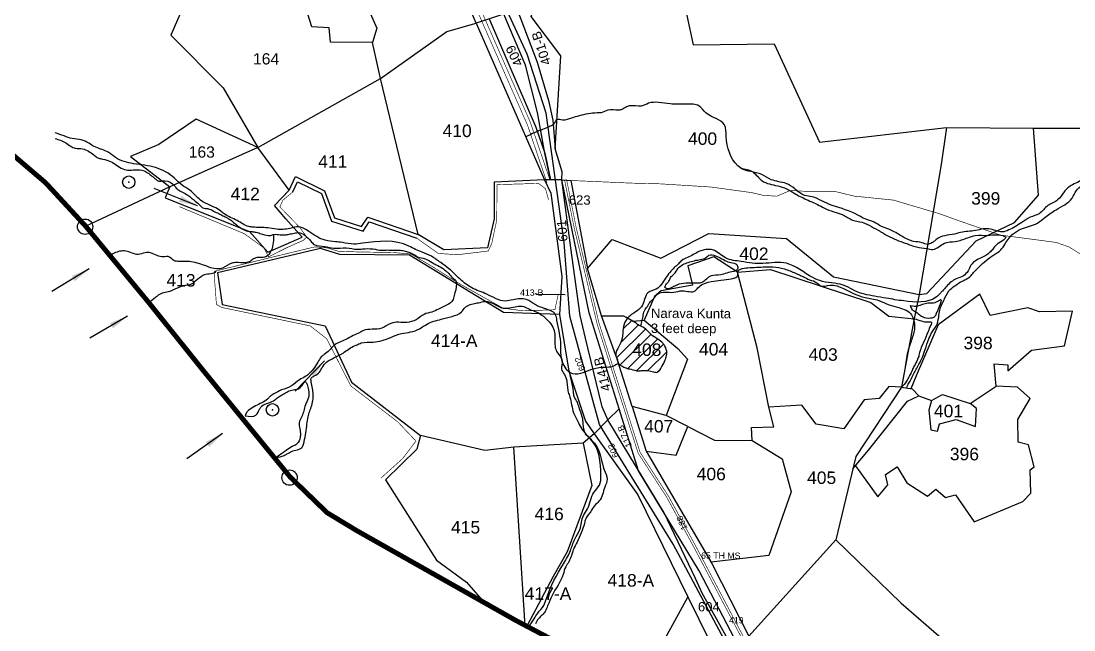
# Model space of a CAD drawing. Header units: feet. Extents: x 177753 to 186270, y 1578848 to 1588126.
# Drawn here: x 179878 to 181570, y 1581614 to 1582593 of the extents above; entities that cross this region are included whole.
import ezdxf
from ezdxf.enums import TextEntityAlignment as Align

# ---------------------------------------------------------------- set-up
doc = ezdxf.new("R2010")
doc.units = ezdxf.units.FT
doc.header["$LTSCALE"] = 15
doc.header["$MEASUREMENT"] = 0
doc.header["$PDMODE"] = 32
doc.header["$PDSIZE"] = 20
doc.linetypes.add('HIDDEN2', pattern=[0.1875, 0.125, -0.0625])
for name, color, linetype in [('DIMENSION', 7, 'Continuous'), ('PLOT', 7, 'Continuous'), ('PLOT NO', 7, 'Continuous'), ('RAILWAY TRACK', 3, 'Continuous'), ('ROADS', 6, 'HIDDEN2'), ('TANKS-STREAM', 4, 'Continuous'), ('TEXT', 255, 'Continuous'), ('text2', 7, 'Continuous'), ('VILLAGE STONES', 240, 'Continuous')]:
    doc.layers.add(name, color=color, linetype=linetype)
doc.layers.add('VILLAGE BOUNDRY', color=5, linetype='HIDDEN2', lineweight=100)
doc.styles.get("Standard").update_dxf_attribs({"font": 'arial.ttf'})
doc.linetypes.add('TRACKS', pattern='A,0.15,[130,ltypeshp.shx,S=0.25,R=0,X=0,Y=0],0.15', length=0.3)
doc.dimstyles.get("Standard").update_dxf_attribs({"dimtxt": 0.18, "dimasz": 0.18, "dimexe": 0.18, "dimexo": 0.0625, "dimgap": 0.09, "dimtad": 0, "dimtih": 1, "dimtoh": 1, "dimdec": 4, "dimzin": 0, "dimdsep": 46, "dimtxsty": 'Standard', "dimcen": 0.09, "dimadec": 0, "dimazin": 0, "dimtfac": 1, "dimtdec": 4, "dimtofl": 0, "dimtmove": 0, "dimatfit": 3, "dimfxl": 1, "dimtolj": 1, "dimtzin": 0, "dimarcsym": 0})

msp = doc.modelspace()

# ---------------------------------------------------------------- hatches: boundary and pattern name
at = {"layer": 'TANKS-STREAM', "lineweight": -2}
h = msp.add_hatch(dxfattribs=at)
h.set_pattern_fill('ANSI31', color=256, scale=100.430502, angle=-0.3156, style=0)
h.set_pattern_definition([(44.6844215, (-9532.345, -5777.52), (-8.82785887, 8.9256441), [])])
edge = h.paths.add_edge_path()
edge.add_spline(control_points=[(180838.3, 1582042.7), (180839.5, 1582040.9), (180843.8, 1582038.4), (180850.3, 1582034.7), (180859.7, 1582033.3), (180868.5, 1582029.8), (180880.7, 1582032.3), (180890.2, 1582030.3), (180902.7, 1582026.8), (180907.7, 1582038.5), (180912.7, 1582045.9), (180915.3, 1582054.4), (180916.5, 1582062.9), (180912.7, 1582071.1), (180906.7, 1582078.6), (180897.7, 1582083.3), (180888.9, 1582089.9), (180882.3, 1582098.1), (180876.6, 1582101), (180873.6, 1582102.7)], knot_values=[1240.601556, 1240.601556, 1240.601556, 1240.601556, 1247.314804, 1254.404183, 1263.120186, 1275.350579, 1281.731659, 1299.474905, 1305.156175, 1316.925276, 1329.207789, 1333.996056, 1343.175414, 1354.224716, 1359.725445, 1371.644352, 1383.692053, 1392.656993, 1402.691018, 1402.691018, 1402.691018, 1402.691018], degree=3, periodic=0)
edge.add_spline(control_points=[(180873.6, 1582102.7), (180872.9, 1582103), (180868.6, 1582105.4), (180864.8, 1582108.3), (180861.3, 1582110.5)], knot_values=[1402.691018, 1402.691018, 1402.691018, 1402.691018, 1404.980909, 1417.214919, 1417.214919, 1417.214919, 1417.214919], degree=3, periodic=0)
edge.add_line((180861.3, 1582110.5), (180853.5, 1582115.1))
edge.add_spline(control_points=[(180850.4, 1582117), (180851.6, 1582116.3), (180855.2, 1582114.1), (180858.9, 1582112.1), (180861.3, 1582110.5)], knot_values=[1417.214919, 1417.214919, 1417.214919, 1417.214919, 1421.178376, 1429.787596, 1429.787596, 1429.787596, 1429.787596], degree=3, periodic=0)
edge.add_spline(control_points=[(180852.9, 1582115.5), (180851.2, 1582113.5), (180844.1, 1582103), (180846.6, 1582083.5), (180837.8, 1582067.9), (180833.2, 1582059.6), (180833.8, 1582056.2)], knot_values=[1163.710429, 1163.710429, 1163.710429, 1163.710429, 1171.494433, 1201.315076, 1215.650779, 1226.423446, 1226.423446, 1226.423446, 1226.423446], degree=3, periodic=0)
edge.add_line((180833.8, 1582056.2), (180835.7, 1582051))
edge.add_spline(control_points=[(180835.5, 1582051.6), (180835.5, 1582051.4), (180835.7, 1582051), (180835.8, 1582050.6), (180835.9, 1582050.4)], knot_values=[1231.343657, 1231.343657, 1231.343657, 1231.343657, 1231.905444, 1232.5595, 1232.5595, 1232.5595, 1232.5595], degree=3, periodic=0)
edge.add_line((180835.9, 1582050.4), (180838.3, 1582042.7))

# ---------------------------------------------------------------- linework, layer by layer
for p in [(180051, 1582334, 728), (180282, 1581968, 732)]:
    msp.add_point(p)
at = {"layer": 'PLOT', "lineweight": -2}
for points in [[(181365.4, 1582421.7), (181505.3, 1582420.9), (181602, 1582420.8), (181674.6, 1582676.9), (181743.8, 1582852.2), (181797.5, 1582858.3), (182014.2, 1582546.5), (182111.7, 1582404.5)], [(180455.6, 1582500.9), (180562.1, 1582576.1), (180609.4, 1582589.5), (180568, 1582686.9), (180519.3, 1582772.1)], [(180927.7, 1582696.9), (180958.3, 1582554.7), (181088.6, 1582556.4), (181161.4, 1582398.3), (181365.4, 1582421.7), (181356.6, 1582362.6), (181321.2, 1582153.5)], [(180424.7, 1582638.8), (180449.7, 1582581.3), (180442.6, 1582558.5), (180375.3, 1582558.8), (180373.1, 1582582.3), (180345.4, 1582583.5), (180331.8, 1582626.2)], [(180138.4, 1582616.1), (180118.4, 1582570.2), (180202.6, 1582485.6), (180258.2, 1582389.5), (180159.6, 1582435.4), (180099.1, 1582394.4), (180054, 1582375), (180116.9, 1582326.3), (180109.7, 1582309), (180245, 1582254.5), (180274.3, 1582221.5), (180329.7, 1582245.8), (180303.7, 1582275), (180285, 1582296.6), (180308.9, 1582321), (180258.2, 1582389.5)], [(180747.2, 1582337.5), (180747.7, 1582350.4), (180736.3, 1582387.4), (180745.3, 1582537.1), (180697.8, 1582600.5), (180704, 1582620.9), (180609.4, 1582589.5)], [(180675.4, 1582611.4), (180707.4, 1582527), (180725.4, 1582465.2), (180732.8, 1582433.9), (180736.3, 1582387.4)], [(180630.2, 1582596.4), (180705.5, 1582422.2), (180719.5, 1582380.5), (180729.1, 1582337.7), (180719.5, 1582380.5), (180707.9, 1582446.2), (180688.9, 1582522), (180653.9, 1582604.3)], [(180609.4, 1582589.5), (180719.4, 1582337.8), (180638.2, 1582333.8), (180638.3, 1582274.8), (180627.5, 1582228.5), (180557.2, 1582225.4), (180516.1, 1582250), (180455.6, 1582500.9)], [(180258.2, 1582389.5), (180455.6, 1582500.9), (180442.6, 1582558.5)], [(181321.2, 1582153.5), (181333.6, 1582155), (181413.3, 1582239.9), (181474.6, 1582269.4), (181513.3, 1582313.2), (181505.3, 1582420.9)], [(180258.2, 1582389.5), (180116.9, 1582326.3), (179981.8, 1582263.1)], [(180308.9, 1582321), (180319.2, 1582342.9), (180365.8, 1582320.3), (180381.7, 1582276.4), (180425, 1582262.9), (180435.1, 1582277.6), (180516.1, 1582250)], [(180719.4, 1582337.8), (180729.3, 1582316.5), (180747.2, 1582182.4), (180743.4, 1582121.1), (180653.4, 1582124.3), (180502.3, 1582216.4), (180390.1, 1582217.9), (180359.4, 1582227.3), (180193.5, 1582188.1), (180200.9, 1582137.3), (180366.6, 1582102.8), (180409.2, 1582012.3), (180520, 1581926.6), (180514.2, 1581905), (180463.4, 1581855.4), (180545.5, 1581726.4), (180593.6, 1581691.2), (180622, 1581658.3)], [(180314.7, 1582318.3), (180322.2, 1582334.4), (180360.7, 1582315.7), (180376.8, 1582271.2), (180427.6, 1582255.4), (180437.6, 1582270), (180514, 1582243.9)], [(180821, 1581952), (180812.1, 1581972.7), (180785.1, 1582083), (180776.3, 1582119.7), (180761.7, 1582228.3), (180747.2, 1582337.5), (180719.4, 1582337.8)], [(180747.2, 1582337.5), (180761.4, 1582336.7), (180788.6, 1582195.1), (180828.1, 1582241.9), (180906.3, 1582211.8), (180983.6, 1582251.6), (181108.3, 1582243.2), (181183.8, 1582181.7), (181321.2, 1582153.5), (181312.7, 1582111.6), (181292.9, 1582004.2), (181272.5, 1582005.7), (181257.4, 1581986.4), (181233.2, 1581983.9), (181200.3, 1581937.3), (181155.9, 1581944.8), (181133.1, 1581975.4), (181079.7, 1581972.1), (181061.2, 1582067.8), (181029.6, 1582189.1), (181082.4, 1582193.8), (181243.8, 1582140.7), (181272.7, 1582118.4), (181313.3, 1582114.3)], [(180839.3, 1581969.8), (180790.8, 1582124), (180747.2, 1582337.5)], [(181029.6, 1582189.1), (180991.2, 1582213.7), (180949.5, 1582199.7), (180957.1, 1582168.5), (180906.9, 1582159.3), (180896, 1582150), (180879.5, 1582112.1), (180933.3, 1582066.5), (180948.9, 1582049.5), (180914.7, 1581959), (180860.2, 1581973.5), (180835.7, 1582051), (180811, 1582119.1), (180788.6, 1582195.1)], [(181292.9, 1582004.2), (181310.3, 1582001.5), (181321, 1581990.7), (181341.2, 1581982.9), (181358.7, 1581992.5), (181403.2, 1581977.9), (181445.3, 1582006.2), (181442.2, 1582041.7), (181464.1, 1582040.5), (181463.9, 1582030.8), (181502.1, 1582063.7), (181554.9, 1582070.7), (181568.1, 1582126.6), (181514.8, 1582125.5), (181496.1, 1582131.8), (181435.4, 1582119.5), (181418.7, 1582153.9), (181352.2, 1582104.6), (181316.7, 1582022.7), (181307.8, 1582001.9)], [(180743.4, 1582121.1), (180758.6, 1582030.3), (180784.9, 1581949.9), (180798.9, 1581929.5), (180781.4, 1581914.4), (180670.1, 1581907.7), (180623.1, 1581902.6), (180520, 1581926.6)], [(180811, 1582119.1), (180846.4, 1582119.3), (180861.3, 1582110.5), (180879.5, 1582112.1)], [(181292.9, 1582004.2), (181219.7, 1581892.8), (181187.5, 1581759.1)], [(181218.9, 1581877.9), (181255, 1581828.3), (181271.1, 1581847.4), (181267.6, 1581864), (181286.2, 1581876.3), (181301.4, 1581850.4), (181334.6, 1581829.3), (181348.3, 1581840.7), (181363.6, 1581826.8), (181379.6, 1581831.2), (181409.9, 1581787.8), (181488.3, 1581820.8), (181501.2, 1581834.2), (181500.1, 1581871.4), (181506.3, 1581876.1), (181497.2, 1581911.6), (181480.6, 1581916.2), (181479.9, 1581952.4), (181499.9, 1581986.1), (181479.6, 1582004.5), (181445.3, 1582006.2)], [(181215, 1581873.2), (181240.2, 1581903.3), (181302.9, 1581981.7), (181321, 1581990.7)], [(181031.3, 1581588.2), (180967.8, 1581709.3), (180870.5, 1581870.1), (180839.3, 1581969.8), (180821, 1581952)], [(180860.2, 1581973.5), (180882.8, 1581901.7), (180931.1, 1581895.2), (180949.7, 1581941.1), (180914.7, 1581959)], [(180949.7, 1581941.1), (180992.6, 1581919.3), (181053, 1581918.8), (181052.1, 1581939.5), (181088, 1581940.5), (181079.7, 1581972.1)], [(181341.2, 1581982.9), (181337, 1581967.5), (181340.2, 1581935.7), (181350.8, 1581933.9), (181354, 1581945.4), (181380.8, 1581952.3), (181411.8, 1581941.1), (181413.5, 1581970.2), (181403.2, 1581977.9)], [(181024.1, 1581580.9), (180972.7, 1581673), (180962.1, 1581696.6), (180911.4, 1581802.5), (180821, 1581952), (180798.9, 1581929.5)], [(180798.9, 1581929.5), (180869.3, 1581831.5), (180949.8, 1581667.4), (180903.3, 1581583.4), (180809.1, 1581506)], [(181053, 1581918.8), (181101.1, 1581889.4), (181115.7, 1581836.1), (181079.9, 1581733.8), (180987, 1581723)], [(180781.4, 1581914.4), (180795.2, 1581846.1), (180755.6, 1581739.9), (180733, 1581700.3), (180690.7, 1581620.2), (180688.4, 1581620.9), (180670.1, 1581907.7)], [(180882.8, 1581901.7), (180988.3, 1581720.9), (181047.8, 1581604.3)], [(181047.8, 1581604.3), (181187.5, 1581759.1), (181291.8, 1581657.8), (181458.9, 1581512.7), (181522.5, 1581456.3), (181697.8, 1581304.2), (181790.4, 1581221.4), (181928.8, 1581138.2), (181954.9, 1581123.7), (182062.9, 1581059.4)], [(180949.8, 1581667.4), (180985.2, 1581595.8), (181006.5, 1581562.1), (181077.3, 1581443.6), (181163.6, 1581277.7), (181242.9, 1581135), (181252.6, 1581104.9), (181215.5, 1581112.8), (181100.8, 1581058.1), (180985.9, 1581013.3), (181059.8, 1581065.7), (181100.8, 1581058.1)]]:
    msp.add_lwpolyline(points, dxfattribs=at)
at = {"layer": 'PLOT NO', "lineweight": -2}
msp.add_lwpolyline([(180705.4, 1582153.7), (180752.3, 1582153.5)], dxfattribs=at)
at = {"layer": 'RAILWAY TRACK', "color": 239, "linetype": 'TRACKS', "lineweight": -2, "ltscale": 4}
msp.add_lwpolyline([(181810.3, 1580110.5), (181682.1, 1580340.9), (181594.6, 1580506.2), (181460.6, 1580763.6), (181312, 1581022.9), (181126.2, 1581377.2), (180926.2, 1581752), (180807.7, 1581944.3), (180759.9, 1582118.4), (180750.9, 1582237.2), (180721.8, 1582444.9), (180691.6, 1582539.7), (180623.1, 1582687.5), (180541.3, 1582814.1), (180308.3, 1583066.2), (180209.5, 1583191.3), (180084.3, 1583338.4), (179985.3, 1583447.5), (179804.6, 1583638.2), (179613.6, 1583851.9), (179446.7, 1584072.1)], dxfattribs=at)
at = {"layer": 'ROADS', "lineweight": -2, "ltscale": 10, "const_width": 1}
for points in [[(180723.2, 1582333.3), (180691.8, 1582425.9), (180583, 1582673.4), (180569.9, 1582701.5), (180517.3, 1582781.7), (180472.1, 1582840.4), (180390.7, 1582930.7), (180284.6, 1583029.8), (180091.8, 1583207.9), (179973.1, 1583314.5), (179870.8, 1583486.2), (179743.9, 1583653.4), (179611.2, 1583822.5), (179516.9, 1583937.3)], [(180727.9, 1582337.7), (180696.5, 1582430.2), (180587.7, 1582677.7), (180574.6, 1582705.9), (180522, 1582786), (180476.8, 1582844.8), (180395.4, 1582935), (180289.3, 1583034.2), (180096.5, 1583212.2), (179977.8, 1583318.9), (179875.5, 1583490.5), (179748.6, 1583657.7), (179615.9, 1583826.8), (179521.6, 1583941.7)], [(180514, 1582243.9), (180548.5, 1582219.4), (180579.2, 1582217.3), (180628.8, 1582223.3), (180634.4, 1582235.2), (180642.5, 1582273.3), (180642.8, 1582330), (180709.6, 1582332), (180720.8, 1582323.5), (180725.9, 1582305.2)], [(181944.8, 1580163.9), (181915.8, 1580203.1), (181811.3, 1580375.6), (181640.1, 1580642), (181525.4, 1580827.8), (181430.9, 1580989.4), (181348.1, 1581111), (181291.6, 1581196.5), (181276.6, 1581225.1), (181202, 1581339.1), (181036.6, 1581600.4), (180958.7, 1581748.4), (180915.5, 1581827.8), (180869.7, 1581898.4), (180803.8, 1582106.1), (180767.1, 1582259.8), (180751.5, 1582337.3)], [(181947.9, 1580165.4), (181918.9, 1580204.6), (181814.4, 1580377), (181643.2, 1580643.4), (181528.4, 1580829.3), (181433.9, 1580990.8), (181351.2, 1581112.5), (181294.6, 1581197.9), (181279.7, 1581226.6), (181205.1, 1581340.6), (181039.7, 1581601.9), (180961.8, 1581749.9), (180918.5, 1581829.2), (180872.8, 1581899.8), (180806.8, 1582107.6), (180770.1, 1582261.3), (180754.6, 1582338.8)], [(180761.4, 1582336.7), (180857.6, 1582332.5), (180904.9, 1582331.3), (180986.4, 1582326.2), (181052.1, 1582317.2), (181070.9, 1582312.8), (181092.8, 1582311.4), (181113.7, 1582320.5), (181139.2, 1582319.3), (181184.6, 1582319.4), (181217.2, 1582311.5), (181279.8, 1582305.2), (181354, 1582283.3), (181381.4, 1582273.3), (181451.9, 1582248.9), (181510.7, 1582241.2), (181541.6, 1582237.1), (181562.6, 1582229.7), (181581.4, 1582218)], [(180314.7, 1582318.3), (180298.7, 1582305), (180293.8, 1582294.2), (180325.2, 1582261.9), (180337.2, 1582246), (180331.3, 1582240.3)], [(180132.4, 1582294.6), (180236.8, 1582251.1), (180268.2, 1582228.3), (180275.8, 1582214), (180305.7, 1582229), (180331.3, 1582240.3)], [(180188.4, 1582184.3), (180188.8, 1582190.8), (180271.9, 1582211.1), (180350.2, 1582230), (180370.9, 1582228.2), (180387.9, 1582222.9), (180419.9, 1582221.8), (180475.9, 1582220.9), (180504.7, 1582218.5), (180539.3, 1582198), (180583.3, 1582170.3), (180652.7, 1582131.4), (180685.4, 1582127.1), (180736, 1582128.9), (180741.5, 1582154.5)], [(180456.4, 1581858.3), (180491.1, 1581889.5), (180512.6, 1581917.7), (180483.4, 1581948.6), (180407.9, 1582006.4), (180387.5, 1582046.4), (180369.2, 1582082.2), (180342.7, 1582102.9), (180200.4, 1582132.6), (180191.9, 1582137.5), (180188.4, 1582184.3)]]:
    msp.add_lwpolyline(points, dxfattribs=at)
at = {"layer": 'TANKS-STREAM', "lineweight": -2}
for points in [[(181021.5, 1582895.2), (181034.4, 1582898.5), (181047.4, 1582902.4), (181056.5, 1582906.5), (181069.1, 1582906.2), (181108.5, 1582883.4), (181119.4, 1582877.1), (181136.3, 1582872.9), (181153.4, 1582863.2), (181165.2, 1582857), (181175.3, 1582854.6), (181189.4, 1582854.6), (181210.3, 1582850.2), (181220.7, 1582845.7), (181256.9, 1582834.2), (181278.3, 1582829.6), (181318.8, 1582833.3), (181333.8, 1582838), (181356.9, 1582840.9), (181369.6, 1582845.1), (181384.5, 1582848.9), (181395.6, 1582854.8), (181428, 1582863.9), (181450, 1582873.1), (181469.2, 1582877.2), (181487.3, 1582882.7), (181502.2, 1582886.3), (181518.6, 1582890.4), (181531.3, 1582895.1), (181542, 1582899.9), (181556.7, 1582903.4), (181568.2, 1582903.4), (181593.9, 1582912.2), (181655.9, 1582922.1), (181674.2, 1582928.8), (181689.2, 1582932.4), (181709.5, 1582930.6), (181728, 1582927.9), (181736.8, 1582932.1), (181750.1, 1582938.2), (181767.6, 1582944.6), (181782, 1582949.3), (181806.7, 1582935.9), (181843.2, 1582921.7), (181860.6, 1582900.2), (181890.9, 1582857.1), (181897.3, 1582846.9), (181904.2, 1582831.4), (181913.2, 1582811.6), (181920.4, 1582799.5), (181929.1, 1582790.2), (181933.3, 1582785.6), (181949.2, 1582749.3), (181955.6, 1582735.2), (181965.3, 1582714.6), (181966.9, 1582690.9), (181969.4, 1582677.7), (181975.7, 1582659.9), (181988.8, 1582623.4), (181993.8, 1582605.3), (181997, 1582585.9), (181994.7, 1582574.6), (181994.3, 1582558.9), (181994.6, 1582548.2), (181992, 1582534.7), (181989.6, 1582522.9), (181968.3, 1582443), (181966, 1582435.2), (181957.5, 1582428.8), (181946.8, 1582426), (181915.8, 1582427.3), (181900.9, 1582426.3), (181881.7, 1582425.8), (181869.6, 1582425.6), (181851, 1582423.1), (181831.3, 1582424.7), (181817.8, 1582421.9), (181802, 1582424.3), (181791, 1582425.7), (181781.7, 1582424.4), (181766.7, 1582417.7), (181758.3, 1582411.8), (181743, 1582408.8), (181733.4, 1582401.3), (181722.7, 1582394.9), (181711.9, 1582390.7), (181678.7, 1582376.7), (181648.5, 1582362.5), (181625.4, 1582356.4), (181589.8, 1582342.6), (181578.5, 1582335), (181567.7, 1582329.7), (181554.4, 1582318.3), (181544, 1582305.4), (181528.4, 1582296.5), (181514.2, 1582283.3), (181499.8, 1582277.5), (181486.3, 1582269.1), (181465.6, 1582257.1), (181454.6, 1582254.1), (181433.3, 1582259), (181408.9, 1582255.7), (181385.2, 1582252.4), (181382.1, 1582251.3), (181366.3, 1582248.6), (181351.9, 1582243.9), (181346.2, 1582239.4), (181341.7, 1582236.3), (181334.8, 1582234), (181326.2, 1582236.7), (181312.4, 1582238.8), (181303.7, 1582241.9), (181290.2, 1582249), (181272.5, 1582258.4), (181261, 1582262.7), (181248.9, 1582269.8), (181234.6, 1582274.9), (181223.1, 1582281.2), (181181.6, 1582296.7), (181165, 1582303.8), (181149.5, 1582310.6), (181137.4, 1582312.7), (181121.4, 1582323.4), (181107.7, 1582331.7), (181083.8, 1582338), (181068.6, 1582346.2), (181050.3, 1582351.1), (181038.8, 1582354.3), (181029.8, 1582360.5), (181011.4, 1582407.5), (181008.4, 1582426.1), (180978.6, 1582445.4), (180967.7, 1582456.4), (180947.1, 1582459.4), (180921.2, 1582459.8), (180902.4, 1582462.1), (180886.6, 1582460.8), (180874.7, 1582456.4), (180870.2, 1582456.4), (180851.1, 1582455.1), (180843.7, 1582450.9), (180838.3, 1582449.8), (180821.2, 1582449.9), (180810.4, 1582445.5), (180804, 1582445.2), (180775, 1582440.6), (180762.6, 1582437), (180748, 1582433.7), (180739.1, 1582434.3), (180733.3, 1582426.7), (180726.8, 1582423.2), (180715.8, 1582418.4), (180707.7, 1582415.7), (180697.4, 1582410.7), (180689.2, 1582407.1)], [(180838.3, 1582042.7), (180825.5, 1582036.8), (180812.9, 1582036.2), (180801.5, 1582034.6), (180797.2, 1582033.5), (180781.1, 1582027.4), (180764.6, 1582025.8), (180749.5, 1582041.7), (180745.6, 1582060.2), (180745.6, 1582072), (180739.2, 1582112.2), (180736.7, 1582121.3), (180719, 1582131), (180704.1, 1582137.2), (180690.2, 1582145.1), (180668.9, 1582145), (180656.1, 1582142.9), (180626.7, 1582153.8), (180602.2, 1582164.1), (180583.5, 1582178.1), (180565.6, 1582194.8), (180552.4, 1582204.6), (180537.6, 1582214.8), (180522.7, 1582221.5), (180511.8, 1582225.8), (180501.2, 1582231.3), (180426.7, 1582235.7), (180413, 1582234.3), (180394.3, 1582237), (180383.2, 1582238.3), (180366.7, 1582240.5), (180340.5, 1582254.8), (180324.4, 1582262), (180310, 1582259.7), (180299.3, 1582257.9), (180288.2, 1582258.2), (180274.5, 1582260.4), (180250.5, 1582261.7), (180243.8, 1582262.7), (180225.2, 1582272.3), (180204.4, 1582283), (180198.8, 1582287.6), (180166.4, 1582305.2), (180149.2, 1582321.2), (180136.7, 1582329.1), (180124.7, 1582340.2), (180093.9, 1582357.4), (180058.7, 1582363.7), (180029.7, 1582373.5), (180017.9, 1582382.1), (179998.3, 1582390), (179974.7, 1582402), (179960, 1582404), (179947.2, 1582408.3), (179932.6, 1582413.1)], [(181301.6, 1582002.8), (181302.9, 1582007.3), (181307, 1582014), (181311.4, 1582023.2), (181319.8, 1582039), (181324.8, 1582048.5), (181337, 1582082), (181340, 1582088.8), (181343.9, 1582095.6), (181348.7, 1582102.5), (181352.8, 1582117), (181354.5, 1582128.3), (181360.9, 1582144), (181369.3, 1582159.2), (181378.9, 1582167.4), (181390.6, 1582174.8), (181396.6, 1582177.6), (181404.8, 1582183.8), (181410.3, 1582190.2), (181417.7, 1582197.8), (181441.4, 1582217), (181452.5, 1582225), (181459.5, 1582234.9), (181472.5, 1582250.8), (181486, 1582259), (181511.4, 1582268.2), (181523.6, 1582277.3), (181541.4, 1582289.7), (181567.3, 1582308.3), (181574.1, 1582320.4), (181582.6, 1582328.3), (181590.6, 1582332.5), (181608.7, 1582342.5), (181619, 1582346.6), (181630.8, 1582349.9), (181646.8, 1582351.8), (181662.6, 1582354.7), (181676.8, 1582362.1), (181686.5, 1582366.2), (181704.4, 1582374.9), (181725.5, 1582386), (181739.7, 1582394.8), (181751.7, 1582400), (181770.8, 1582401.8), (181777.3, 1582403.4), (181788.7, 1582408.8), (181808.2, 1582407.6), (181826.4, 1582411.3), (181843.3, 1582412.1), (181865.2, 1582412.2), (181882.1, 1582412.6), (181907.7, 1582413.8), (181924.1, 1582413.9), (181951.9, 1582417.2), (181959.4, 1582416.2), (181956.4, 1582408.9), (181940.6, 1582382.8), (181939.1, 1582374.7), (181934.5, 1582366.7), (181928.9, 1582356), (181923.1, 1582347.2), (181914.8, 1582340.3), (181903.9, 1582325.5), (181894, 1582301.9), (181891.7, 1582294.3), (181886.5, 1582279.5), (181885.9, 1582269.2), (181890, 1582245.9), (181891, 1582236.9), (181890.2, 1582220.9), (181892.9, 1582214.1), (181896.6, 1582201.5), (181899.6, 1582190.7), (181906.3, 1582167), (181905.3, 1582156.7), (181906, 1582147.5), (181909.8, 1582137.9), (181912.5, 1582127.4), (181913.9, 1582115.1), (181922.1, 1582065.8), (181921.4, 1582057.9), (181919, 1582048.2), (181917.5, 1582039.4), (181914.5, 1582031.7), (181910.4, 1582024.1), (181905.6, 1582016.2), (181899.9, 1582003.3), (181894.6, 1581996.2), (181883.7, 1581989.3), (181873, 1581982.3), (181868.3, 1581972.6), (181878.1, 1581943.5), (181882.2, 1581935.2), (181885.7, 1581921.4), (181889.7, 1581911.1), (181895.8, 1581901.3), (181900.2, 1581890.4), (181904.3, 1581882.5), (181909.2, 1581872.1), (181910.9, 1581837.5), (181891, 1581825.8), (181884.8, 1581815.3), (181880.6, 1581803.8), (181875.8, 1581791.5), (181870.5, 1581784.2), (181857.8, 1581772.2), (181844.2, 1581768.4), (181830.4, 1581766.2), (181814.1, 1581759.2), (181806.2, 1581756.3), (181800.5, 1581751), (181793.6, 1581739.2), (181788.6, 1581734.2), (181779.7, 1581727.8), (181768.5, 1581719.6), (181761.3, 1581705.8), (181757.2, 1581699.1), (181753, 1581694.7), (181745, 1581685.1), (181737.6, 1581676.9), (181731.1, 1581669), (181727.2, 1581660.1), (181719.3, 1581647.6), (181706.1, 1581642.1), (181699.9, 1581637.2), (181697.4, 1581631.2), (181685.6, 1581626.9), (181671.8, 1581623.3), (181664.7, 1581619.4), (181651.9, 1581616.8), (181641.2, 1581614), (181635, 1581610.5), (181622.4, 1581606.3), (181598.9, 1581596.4), (181585.1, 1581592.3), (181584.1, 1581587.6), (181583, 1581581.8), (181584.2, 1581575.2), (181592.2, 1581564.5), (181600, 1581558.4), (181606.3, 1581550.6), (181611.5, 1581545.6), (181621.9, 1581538.8), (181638, 1581532.7), (181655.5, 1581525), (181656.7, 1581521.7), (181656.9, 1581515.7), (181647.7, 1581482), (181642.8, 1581461.6), (181642, 1581454.8), (181637, 1581447.4), (181630.2, 1581444.6), (181605.2, 1581443.9), (181593.7, 1581443.6), (181580.9, 1581441.8), (181572.2, 1581442.2), (181542, 1581439.4), (181527.6, 1581437.9), (181513.4, 1581439.8), (181509.7, 1581433), (181509.4, 1581424.8), (181507.5, 1581416.2), (181505.3, 1581407.5), (181505.5, 1581402.4), (181508.2, 1581396.8), (181508.8, 1581389.8), (181506.4, 1581380.9), (181503.7, 1581375.8), (181499.4, 1581370.9), (181489.4, 1581363.1), (181484.6, 1581349.9), (181483.7, 1581339.8), (181485.7, 1581331.1), (181487.1, 1581324.7), (181486.8, 1581311.1), (181488, 1581302.4), (181488, 1581292.1), (181485, 1581279.5), (181488, 1581268), (181488.6, 1581263), (181489, 1581257.6), (181476.5, 1581261.4), (181470.5, 1581262.9), (181465.7, 1581261.1), (181463.8, 1581255.5), (181461.1, 1581251.6), (181454.5, 1581241.8), (181445.3, 1581231.8), (181438.5, 1581224.9), (181433.5, 1581218.5), (181429.3, 1581210.5), (181426.8, 1581207), (181422.9, 1581200.8), (181417.3, 1581195.5), (181408.2, 1581190.6), (181391.1, 1581189.1), (181379.9, 1581186), (181346.2, 1581173.7), (181335.8, 1581167.6), (181330.3, 1581156), (181316.5, 1581144.6), (181309.3, 1581139.3), (181302.9, 1581135.7), (181298.7, 1581128.1), (181292.9, 1581122.5), (181274.4, 1581112.9), (181268.6, 1581108.6), (181256.4, 1581103.5), (181249.8, 1581101.7), (181238.5, 1581099.1), (181219.9, 1581094.4), (181198.2, 1581087.1), (181188.3, 1581079.6), (181182.5, 1581073.4), (181165.5, 1581062), (181147, 1581051.5), (181138.1, 1581048.8), (181125.1, 1581047.2), (181111.5, 1581044.9), (181102.4, 1581041.4), (181089.5, 1581035.5), (181077.1, 1581030.8), (181051, 1581021.7), (181043.2, 1581019.8), (181028.1, 1581016.2), (181015.1, 1581008.7), (180999.6, 1581003.2), (180993.4, 1581000.6), (180970.5, 1581013.9), (180964.6, 1581020.5), (180937.9, 1581039.4), (180926.8, 1581051.4), (180915.1, 1581059.5), (180890.2, 1581067.2)], [(179932.7, 1582404.2), (179949.7, 1582397.3), (179957.7, 1582391.7), (179965.1, 1582388.8), (179976.6, 1582387.5), (179986.4, 1582383.6), (179994.8, 1582378), (180000.1, 1582373.9), (180005.4, 1582371.8), (180019, 1582368.4), (180038.9, 1582356.5), (180049.2, 1582353.4), (180061.3, 1582354), (180075.7, 1582352), (180090, 1582342.3), (180094.7, 1582338.6), (180099.2, 1582335.7), (180104.4, 1582335.9), (180121.4, 1582331.5), (180125.4, 1582326.9), (180129.7, 1582322.4), (180137.1, 1582318), (180145.9, 1582312.9), (180157.8, 1582303.7), (180165.8, 1582296.5), (180170.1, 1582292.8), (180177.9, 1582291.5), (180187.3, 1582287.5), (180195.9, 1582283.4), (180202.3, 1582280.1), (180210, 1582276.1), (180216, 1582272.4), (180223.1, 1582266.2), (180232.4, 1582259.5), (180245, 1582254.5), (180250.6, 1582254.4), (180257.8, 1582252.9), (180265.8, 1582250.4), (180278.9, 1582248.4), (180284.7, 1582250), (180294.3, 1582249.3), (180303.8, 1582249.5), (180310.6, 1582250.7), (180319, 1582252.3), (180323.5, 1582252.8), (180343.6, 1582239.2), (180349.1, 1582233.9), (180365.6, 1582230.6), (180380.8, 1582227.9), (180400.7, 1582228.2), (180418.3, 1582226.2), (180426.8, 1582226.6), (180443.4, 1582226.7), (180457.6, 1582224.6), (180461.9, 1582224.8), (180472.3, 1582224.9), (180487.7, 1582224.4), (180495.5, 1582223.2), (180502.7, 1582220.9), (180511.1, 1582216.5), (180514.9, 1582214.2), (180527.2, 1582211), (180538.9, 1582204.6), (180545, 1582201.1), (180555.3, 1582195.9), (180562, 1582190.1), (180566.5, 1582185.8), (180571, 1582180.8), (180576.1, 1582176.5), (180577.8, 1582170.3), (180573.9, 1582151.6), (180571.6, 1582143.8), (180561.9, 1582136.3), (180548.7, 1582129.8), (180538.2, 1582125.1), (180525.7, 1582121.5), (180512.7, 1582112.7), (180498.1, 1582108.5), (180472.2, 1582107), (180457.6, 1582099.1), (180427.4, 1582095.1), (180421.7, 1582091.8), (180411.8, 1582087.4), (180399.9, 1582080.9), (180381.1, 1582072), (180373.1, 1582063.2), (180365.3, 1582057), (180360.5, 1582053.2), (180354.7, 1582044.6), (180347.6, 1582033.6), (180334.8, 1582021.4), (180325.3, 1582016.3), (180312.8, 1582006.5), (180296.7, 1581999.9), (180284.3, 1581993.6), (180278, 1581989.1), (180273.8, 1581985), (180254.7, 1581974.4), (180244.6, 1581967.9), (180241.3, 1581964.9), (180238.1, 1581958.6)], [(181034.8, 1582356.5), (181053.9, 1582350.5), (181068.7, 1582336.4), (181094.1, 1582328.1), (181108.3, 1582323.5), (181120.6, 1582316.3), (181140, 1582306.3), (181163.7, 1582295.2), (181172.5, 1582290.6), (181188, 1582285.2), (181200.7, 1582280.5), (181216.4, 1582272.2), (181225.9, 1582270.4), (181255.3, 1582256.8), (181259.9, 1582254.3), (181264.8, 1582251.4), (181277.9, 1582244.3), (181292, 1582238.5), (181299.1, 1582236), (181317.4, 1582229.9), (181333.7, 1582227.2), (181343.6, 1582225.9), (181362, 1582235.7), (181379.4, 1582238.8), (181399.6, 1582244.6), (181411.7, 1582248.1), (181431.2, 1582248.5), (181448.5, 1582249.3), (181460.8, 1582245.4), (181448.7, 1582235.5), (181444.5, 1582232), (181439.8, 1582226.4), (181434.5, 1582220.8), (181422.4, 1582212.7), (181412.9, 1582208.2), (181404.7, 1582200.4), (181400, 1582191.3), (181392.5, 1582183.5), (181380.8, 1582178.6), (181373, 1582173.7), (181365.2, 1582166.4), (181358.8, 1582159), (181355.2, 1582155.1), (181349.2, 1582149.5), (181296.8, 1582143), (181268.5, 1582147.4), (181249.8, 1582150.7), (181218, 1582159.4), (181203.8, 1582166.9), (181166, 1582174.5), (181150.5, 1582180.6), (181108.2, 1582203.5), (181070.4, 1582203.3), (181053.1, 1582203.8), (181035.4, 1582206.4), (181010.3, 1582212.2), (180989.5, 1582225), (180967.5, 1582222.3), (180949.1, 1582212.9), (180939.8, 1582208.3), (180934.5, 1582202.7), (180927.8, 1582196.7), (180920.6, 1582188.6), (180913.5, 1582179.5), (180898.9, 1582162.2), (180885.4, 1582156.3), (180876.8, 1582136.5), (180857.2, 1582119.6), (180848.6, 1582109), (180843.1, 1582079.6), (180837, 1582066.5), (180833.8, 1582056.2), (180835.7, 1582051), (180838.3, 1582042.7), (180843.6, 1582038.5), (180850, 1582035.3), (180858.4, 1582033.2), (180870.5, 1582030.6), (180876.8, 1582031.3), (180894.5, 1582029.1), (180900.2, 1582028.3), (180907.7, 1582037.5), (180913.4, 1582048.4), (180914.8, 1582053), (180915.6, 1582062.2), (180911.4, 1582072.5), (180907.9, 1582076.7), (180898, 1582083.5), (180888.5, 1582091), (180882.2, 1582097.4), (180871.6, 1582103.8), (180861.3, 1582110.5), (180853.8, 1582114.9), (180850.4, 1582117)], [(180283.4, 1582249.7), (180280.1, 1582224.1), (180271.4, 1582214), (180253, 1582211.5), (180246, 1582206.7), (180238.9, 1582204.4), (180223, 1582204.7), (180216.8, 1582203.7), (180201.6, 1582195.9), (180183.1, 1582196.5), (180169.7, 1582201.1), (180145.3, 1582206.5), (180132.1, 1582206.6), (180123.6, 1582207.9), (180116.5, 1582213.6), (180106.5, 1582214), (180096.5, 1582216), (180085.7, 1582220.4), (180077.1, 1582220.4), (180066.1, 1582217.8), (180046.2, 1582223.3), (180027.7, 1582219.8), (180017.7, 1582214.9)], [(180912.4, 1582164.7), (180915.2, 1582170.3), (180919.3, 1582174.9), (180921.9, 1582180.7), (180927.1, 1582185.9), (180934.2, 1582195.6), (180950.4, 1582205.1), (180970, 1582209.8), (180978.1, 1582212.4), (180983.6, 1582216.4), (180994.2, 1582215.6), (180999.3, 1582213.4), (181009.3, 1582208.2), (181019, 1582204.7), (181028.4, 1582201.4), (181029.9, 1582195.9), (181012.1, 1582187.9), (181002.4, 1582184.9), (180986.9, 1582183.3), (180972.1, 1582172.7), (180959.1, 1582171.5), (180942.5, 1582171.2), (180928.1, 1582166.9), (180916, 1582162.6), (180912.7, 1582165)], [(180190.8, 1582191.4), (180190.6, 1582190.6), (180172.5, 1582185.1), (180167.5, 1582182), (180156.5, 1582173.6), (180152.5, 1582170.3), (180142.1, 1582167.8), (180131.7, 1582164.8), (180126.3, 1582162.3), (180117, 1582158.4), (180098.1, 1582152.3), (180093.9, 1582148.4), (180083.1, 1582140.5)], [(180873.6, 1582102.7), (180876.4, 1582111.8), (180878, 1582120.2), (180880.9, 1582129.4), (180885.9, 1582136), (180888.3, 1582140.4), (180894.8, 1582147.1), (180901.5, 1582154.6), (180926.8, 1582157), (180941, 1582159.4), (180961.5, 1582159.3), (180965.9, 1582163.9), (180973.8, 1582169.9), (180991.4, 1582175), (181007.3, 1582177.1), (181030.1, 1582187.2), (181029.6, 1582189.1), (181034, 1582193.7), (181046.2, 1582196.5), (181060.1, 1582197.2), (181074.5, 1582197.8), (181086, 1582197.8), (181105.1, 1582194.5), (181122.6, 1582187.6), (181135.1, 1582182.1), (181145.3, 1582177.2), (181157, 1582172.2), (181163.1, 1582167.3), (181178.3, 1582168.5), (181199.8, 1582162.9), (181234.5, 1582148.5), (181256.4, 1582143.8), (181273, 1582136.9), (181288.6, 1582132.4), (181309.3, 1582120.5), (181312.7, 1582111.6), (181314.2, 1582102), (181310.4, 1582083.7), (181304, 1582064.5), (181299.1, 1582037.5)], [(180287.6, 1581891), (180300.8, 1581894.8), (180306.6, 1581897.8), (180314.6, 1581901.9), (180324.9, 1581904.7), (180329, 1581907.1), (180331.7, 1581912.9), (180337, 1581941.7), (180338.7, 1581954.2), (180344.2, 1581972.6), (180347.1, 1581983.1), (180347.6, 1581992.1), (180344.2, 1582013.2), (180344.3, 1582018.9), (180349.2, 1582022.6), (180357.7, 1582028.7), (180361.8, 1582036), (180369, 1582044.6), (180393.3, 1582058), (180409.6, 1582068.8), (180420.7, 1582073.9), (180424.7, 1582075.5), (180443.6, 1582076.8), (180472.3, 1582084.5), (180489.5, 1582090.6), (180504.1, 1582093.2), (180518.1, 1582098.2), (180529.7, 1582105.4), (180553.3, 1582113.6), (180570.6, 1582118.1), (180585.6, 1582125.4), (180591.8, 1582132.5), (180609.2, 1582139.5), (180613.2, 1582140.1), (180623.9, 1582142.3), (180631.2, 1582141.2), (180641.7, 1582136.4), (180649.9, 1582132.1), (180663, 1582132), (180686, 1582133.9), (180695, 1582129.8), (180703, 1582126.8), (180729.2, 1582106), (180734.7, 1582095.5), (180736.2, 1582070.3), (180739.2, 1582061.1), (180747.6, 1582046.9), (180746.5, 1582033.3), (180751.2, 1582024.9), (180755, 1582014.2), (180756, 1582005.2), (180757.4, 1581996.5), (180760, 1581988.5), (180766, 1581963.3), (180772.3, 1581950.1), (180778, 1581939.2), (180786.2, 1581928.3), (180803.1, 1581909.1), (180815.3, 1581871.7), (180819.9, 1581856.5), (180816.3, 1581843.8), (180806.8, 1581821.1), (180799.7, 1581813.8), (180793.5, 1581804.6), (180789.4, 1581799), (180785.5, 1581792.5), (180783.4, 1581785.5), (180771.5, 1581755.3), (180765.9, 1581743.6), (180758.4, 1581723.7), (180753.4, 1581715.6), (180749.2, 1581703.5), (180731.4, 1581669.5), (180724.3, 1581653), (180720.3, 1581644), (180715.6, 1581638.1), (180709.6, 1581632.2), (180704.8, 1581624)], [(181307, 1582135.6), (181321.1, 1582135.5), (181328.7, 1582138.5), (181338.1, 1582139.8), (181350.5, 1582141.9), (181356.5, 1582145.6), (181353.8, 1582134.2), (181351.5, 1582128.7), (181348.9, 1582122.6), (181346.7, 1582117.9), (181339.6, 1582115.2), (181326.9, 1582117.3), (181320.8, 1582121.4), (181314.1, 1582126.1), (181310.9, 1582128.7), (181307.7, 1582135.5)], [(181313.3, 1582114.3), (181325.4, 1582111), (181337.1, 1582109.3), (181341.1, 1582108.8), (181341.1, 1582107.1), (181338.3, 1582100.4), (181335.6, 1582093.1), (181322.1, 1582060.1), (181320.1, 1582051.9), (181314.8, 1582040.7), (181311.4, 1582034.3), (181308.8, 1582028.3), (181305, 1582021.2), (181301.2, 1582014.1), (181292.9, 1582004.2)], [(180693.3, 1581618.7), (180702.8, 1581632.2), (180708.4, 1581641), (180717.9, 1581653.5), (180722.3, 1581664.9), (180749.6, 1581720.2), (180756.4, 1581731.8), (180761, 1581741.9), (180764.1, 1581750.3), (180768.1, 1581760.3), (180776.2, 1581775.8), (180781.8, 1581798.2), (180788.4, 1581809), (180798.7, 1581835.2), (180807.6, 1581847), (180809.9, 1581862.6), (180793.4, 1581920.7), (180785.2, 1581929.4), (180781.6, 1581945.4), (180780, 1581956.5), (180774.8, 1581971.7), (180772.1, 1581980.1), (180767, 1581989.2), (180765.7, 1581997), (180759.2, 1582028.6)], [(180238.1, 1581958.6), (180255.4, 1581959.2), (180261.8, 1581970.2), (180265.1, 1581974.5), (180276, 1581979.2), (180285.9, 1581984), (180292.1, 1581989.1), (180299.3, 1581993), (180306.9, 1581997.5), (180315.1, 1582000.1), (180326.7, 1582003.7), (180334.5, 1582013.3), (180339.8, 1582000.1), (180339.7, 1581988), (180335.1, 1581976), (180332.2, 1581966.3), (180329.5, 1581958.1), (180325.5, 1581949.5), (180326.9, 1581930.1), (180326.4, 1581923.8), (180321.4, 1581913.3), (180313.8, 1581908.9), (180303.9, 1581902.6), (180298.1, 1581898.5), (180287.6, 1581891)], [(181872, 1580293.3), (181882.7, 1580299.1), (181888, 1580298.8), (181895.9, 1580299.7), (181907.1, 1580304.8), (181915.3, 1580307.4), (181926.9, 1580308.4), (181935.2, 1580312.8), (181943, 1580318.3), (181949.1, 1580321), (181954.9, 1580321.5), (181965.2, 1580324), (181969.1, 1580327.5), (181977.6, 1580332.1), (181983.9, 1580332), (182005.2, 1580341.9), (182019, 1580350.6), (182026.5, 1580357.8), (182031.9, 1580360.5), (182039.7, 1580363.9), (182052.8, 1580371.9), (182059.8, 1580379.3), (182080.8, 1580388.3), (182087.7, 1580395.1), (182116.7, 1580412.1), (182136.5, 1580422.3), (182146.6, 1580431.1), (182153.2, 1580434.3), (182164.8, 1580441.2), (182172.8, 1580478), (182176.6, 1580492.9), (182179, 1580504.4), (182191.1, 1580522.2), (182196.4, 1580535.1), (182211.7, 1580553.5), (182219.5, 1580562.2), (182234.6, 1580567.3), (182246.1, 1580590.2), (182243.5, 1580606.9), (182238.8, 1580634.9), (182240.6, 1580652.2), (182236.4, 1580667.8), (182232.3, 1580686.1), (182225, 1580694.2), (182217.1, 1580714.8), (182204.1, 1580726.5), (182189.7, 1580748.9), (182182.1, 1580756.9), (182175, 1580769.2), (182166.8, 1580782.7), (182161, 1580795.4), (182156, 1580803.4), (182144.8, 1580805.1), (182132.6, 1580811.5), (182119.3, 1580815), (182111.2, 1580823), (182101.1, 1580825.4), (182089.3, 1580828.8), (182083.1, 1580835), (182077.5, 1580838.8), (182065.3, 1580868.1), (182058.3, 1580880.5), (182050.9, 1580890), (182050.3, 1580900.1), (182050.7, 1580910.3), (182043.4, 1580931.9), (182040.8, 1580939.2), (182040.3, 1580953.4), (182040.5, 1580963.3), (182043.5, 1581010), (182045, 1581022.2), (182038.4, 1581043.7), (182033.3, 1581059.1), (182029.2, 1581069.8), (182009.6, 1581079.1), (181996.7, 1581088.7), (181991.4, 1581094.9), (181981.3, 1581104.1), (181982.3, 1581120.8), (181986.4, 1581133.4), (181988.8, 1581140.7), (181987.8, 1581170.4), (181993, 1581195.9), (181993, 1581214.2), (181997.8, 1581228), (181997.6, 1581250.9), (182000.3, 1581272.1), (182002, 1581281.1), (182002.1, 1581296.5), (182010.8, 1581318.1), (182024.8, 1581349.9), (182033.7, 1581374), (182039.7, 1581395.7), (182057, 1581406.2), (182074.3, 1581423.8), (182082.5, 1581436.4), (182107.7, 1581462.9), (182108.4, 1581469.5), (182107.3, 1581478.5), (182103.4, 1581480.7), (182098.2, 1581483.2), (182093.5, 1581494.3), (182088, 1581498.3), (182084.1, 1581501.7), (182070.4, 1581510.2), (182060.2, 1581518.8), (182046.3, 1581530.1), (182039.4, 1581539), (182023.3, 1581552), (182009.6, 1581564), (181991.1, 1581590.6), (181983, 1581599.5), (181977, 1581610.9), (181967.7, 1581618.9), (181959.8, 1581628.2), (181952.4, 1581637.6), (181938.8, 1581651.6), (181929.9, 1581695.1), (181926.2, 1581704.7), (181917, 1581715.9), (181904.3, 1581732.5), (181891.9, 1581740), (181881.5, 1581753.4), (181871.7, 1581763.1), (181858.5, 1581766), (181846.3, 1581762.6), (181827.7, 1581758.7), (181819, 1581754.1), (181813.4, 1581751.3), (181802.9, 1581746.3), (181798, 1581736.1), (181775.1, 1581707.7), (181765.8, 1581695.9), (181755.9, 1581685.9), (181751.5, 1581679.4), (181745.8, 1581667.6), (181722.5, 1581638.4), (181703.8, 1581624.8), (181690.7, 1581621.4), (181667.9, 1581618), (181661.6, 1581612.2), (181656, 1581609.5), (181637.1, 1581604.2), (181614, 1581598.5), (181593.1, 1581580.5), (181595.7, 1581574.9), (181622.2, 1581545.5), (181645.9, 1581537.9), (181652.9, 1581535.8), (181664.3, 1581529.4), (181671.5, 1581526.8), (181674, 1581522.9), (181667.7, 1581505.5), (181660.8, 1581492.7), (181657.2, 1581466), (181656.9, 1581461.6), (181658.9, 1581446), (181661.2, 1581436.6), (181662.8, 1581421.3), (181665.5, 1581413.3), (181667.8, 1581406.1), (181670.8, 1581397), (181675.4, 1581389.3), (181678.8, 1581379.5), (181682, 1581371.6), (181689.7, 1581362.9), (181695.5, 1581344.1), (181709.1, 1581318.2), (181713, 1581305.1), (181714.2, 1581289.5), (181710.9, 1581277.2), (181709.2, 1581260), (181701.3, 1581232.6), (181699.7, 1581223.6), (181698, 1581215), (181691.9, 1581206.1), (181677.6, 1581195.3), (181665.9, 1581188.4), (181650, 1581181.2), (181637.9, 1581176.9), (181612.2, 1581163.3), (181590.7, 1581156.2), (181584.4, 1581153), (181571.1, 1581152.1), (181550.6, 1581151.8), (181539.7, 1581147.4), (181534.3, 1581146.3), (181515.4, 1581141.2), (181511.1, 1581137.1), (181512, 1581128.5), (181511.7, 1581118.5), (181509.8, 1581105.2), (181508.6, 1581097.8), (181503.6, 1581086), (181498.9, 1581070.2), (181490.1, 1581043), (181488.2, 1581028), (181481.5, 1581009.8), (181473.6, 1580988.5), (181464.1, 1580975.7), (181460.8, 1580967.8), (181458.5, 1580960.8), (181432.4, 1580942.8), (181424.5, 1580939.8), (181418.4, 1580937.1), (181399.2, 1580921.6), (181375.3, 1580899.7), (181370.4, 1580889.1), (181370.8, 1580880.6), (181370, 1580876.2), (181369.2, 1580866.6), (181372.8, 1580861.3), (181385.5, 1580848.3), (181383.3, 1580841.3), (181380.3, 1580829.2), (181377.7, 1580822.7), (181373.6, 1580811.6), (181368.7, 1580802.5), (181359.6, 1580794.9), (181351.1, 1580781.2), (181343.4, 1580774.7), (181341.6, 1580744.6), (181339, 1580739.3), (181338.9, 1580732.8), (181338.2, 1580727.4), (181334.9, 1580718.1), (181333.2, 1580710), (181326.2, 1580664), (181324.2, 1580657.3), (181320.4, 1580641.3), (181320.4, 1580632), (181324.8, 1580617.8), (181328.4, 1580605.5), (181328.8, 1580597), (181327.6, 1580588.4), (181322, 1580580.2), (181322.7, 1580570.2), (181323.7, 1580559.7), (181325.1, 1580548.2), (181321.3, 1580525.6), (181319, 1580517.1), (181315.2, 1580508.5), (181310, 1580502.6), (181307.7, 1580495.1), (181303.5, 1580488.5), (181296.8, 1580478.1), (181293.7, 1580472.9), (181281.4, 1580456.2), (181277.2, 1580448.8), (181276.1, 1580442.8), (181270.4, 1580432.8), (181265.9, 1580424.6), (181259.9, 1580415.7), (181255, 1580403.4), (181253.8, 1580397.9), (181249.3, 1580390.4), (181243.3, 1580384.9), (181239.6, 1580378.6), (181230, 1580345.2), (181224.3, 1580331.4), (181212.2, 1580304.3), (181211.8, 1580298.3), (181209.6, 1580291.7), (181205, 1580282.7), (181195.7, 1580263.5)]]:
    msp.add_spline(points, degree=3, dxfattribs=at)
at = {"layer": 'VILLAGE BOUNDRY', "lineweight": -2, "ltscale": 15, "const_width": 8}
msp.add_lwpolyline([(180770.7, 1581577.9), (180673.5, 1581629.2), (180417.4, 1581773.8), (180369.8, 1581802.6), (180310.3, 1581860.1), (180170.6, 1582031.3), (180083.1, 1582140.5), (179981.8, 1582263.1), (179917.2, 1582333.1), (179598.3, 1582605.3), (179581.7, 1582803.4), (179571.8, 1582947.5), (179556.3, 1583104.6), (179271, 1583249.9), (179157.6, 1583474), (179065.6, 1583650.2), (179109.7, 1583707.3), (179233.8, 1583865.6), (178989.7, 1584139.5)], dxfattribs=at)
at = {"layer": 'VILLAGE STONES', "lineweight": -2}
for centre in [(179980.8, 1582262.4), (180309.5, 1581859)]:
    msp.add_circle(centre, 12.3, dxfattribs=at)

# ---------------------------------------------------------------- texts
at = {"layer": 'DIMENSION', "lineweight": -2}
for s, height, p in [('164', 18.08, (180271.7, 1582532.2)), ('410', 20.09, (180578.8, 1582416.6)), ('400', 20.09, (180973.3, 1582404)), ('163', 18.08, (180168.4, 1582382.5)), ('411', 20.09, (180378.9, 1582367.2)), ('412', 20.09, (180238.2, 1582315.1)), ('399', 20.09, (181428.5, 1582307.9)), ('402', 20.09, (181055.9, 1582218.9)), ('413', 20.09, (180135, 1582176.3)), ('414-A', 20.09, (180574.2, 1582079.1)), ('408', 20.09, (180883.7, 1582064.7)), ('404', 20.09, (180991, 1582065.4)), ('398', 20.09, (181416.2, 1582075.4)), ('403', 20.09, (181167.1, 1582057)), ('401', 20.09, (181368.6, 1581966.1)), ('407', 20.09, (180902.8, 1581941.6)), ('396', 20.09, (181394.2, 1581896.9)), ('406', 20.09, (180987.3, 1581864.8)), ('405', 20.09, (181164.7, 1581858.9)), ('416', 20.09, (180726.8, 1581800.7)), ('415', 20.09, (180592.4, 1581779.3)), ('418-A', 20.09, (180858.1, 1581693.9)), ('417-A', 20.09, (180724.9, 1581672.5))]:
    msp.add_text(s, height=height, rotation=359.6844, dxfattribs=at).set_placement(p, align=Align.MIDDLE_CENTER)
at = {"layer": 'TEXT', "lineweight": -2}
for s, height, rotation, p in [('401-B', 15.06, 108.4658, (180730, 1582525)), ('623', 15.06, 359.6844, (180758.2, 1582297.9)), ('601', 15.06, 94.3692, (180756.5, 1582238.9)), ('413-B', 10.04, 359.6844, (180680, 1582151.6)), ('Narava Kunta', 15.065, 359.6844, (180890.3, 1582115.8)), ('3 feet deep', 15.065, 359.6844, (180890.2, 1582091.6)), ('602', 10.04, 113.0384, (180785.4, 1582033)), ('414-B', 15.06, 104.0048, (180826.2, 1581999.9)), ('117-B', 10.04, 113.0384, (180859.9, 1581910.1)), ('603', 10.04, 113.0384, (180839.2, 1581893.5)), ('188', 10.04, 113.0384, (180949.3, 1581777.2)), ('65 TH MS', 10.04, 359.6844, (180971, 1581728.8)), ('604', 15.06, 359.6844, (180965.8, 1581644)), ('419', 10.04, 359.6844, (181015.8, 1581624.9))]:
    msp.add_text(s, height=height, rotation=rotation, dxfattribs=at).set_placement(p)
msp.add_text('409', height=15.06, rotation=116.9724, dxfattribs=at).set_placement((180670.7, 1582537), align=Align.MIDDLE_CENTER)

# ---------------------------------------------------------------- leaders
at = {"layer": 'PLOT NO', "color": 5, "lineweight": -2}
for points in [[(179987.5, 1582194.7), (179927.5, 1582158)], [(180049.1, 1582118.5), (179988.4, 1582083)], [(180201.8, 1581929.7), (180144.4, 1581889)]]:
    msp.add_leader(points, dimstyle='Standard', override={"dimasz": 30, "dimgap": 0.09, "dimtad": 0, "dimzin": 2}, dxfattribs=at)
at = {"layer": 'text2', "color": 5, "lineweight": -2}
for points in [[(180161.5, 1582295.9), (180091.8, 1582323.9)], [(180365.7, 1582046.6), (180318.3, 1581998.1)]]:
    msp.add_leader(points, dimstyle='Standard', override={"dimasz": 30, "dimgap": 0.09, "dimtad": 0, "dimzin": 2, "dimtfill": 2, "dimtfillclr": 5}, dxfattribs=at)

doc.saveas('drawing.dxf')
